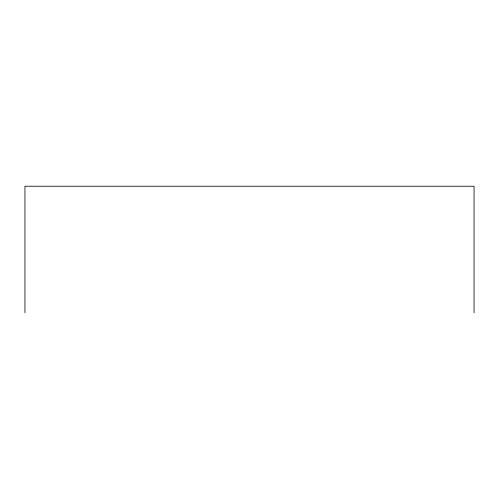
<?xml version="1.0" encoding="UTF-8"?>
<svg xmlns="http://www.w3.org/2000/svg" width="499" height="499" viewBox="0 0 499 499"><rect width="100%" height="100%" fill="white"/><g stroke="black" fill="none" stroke-linecap="round" stroke-linejoin="round"><path stroke-width="0.75" d="M474.05 312.761L474.05 186.239L24.95 186.239L24.95 312.761"/></g></svg>
